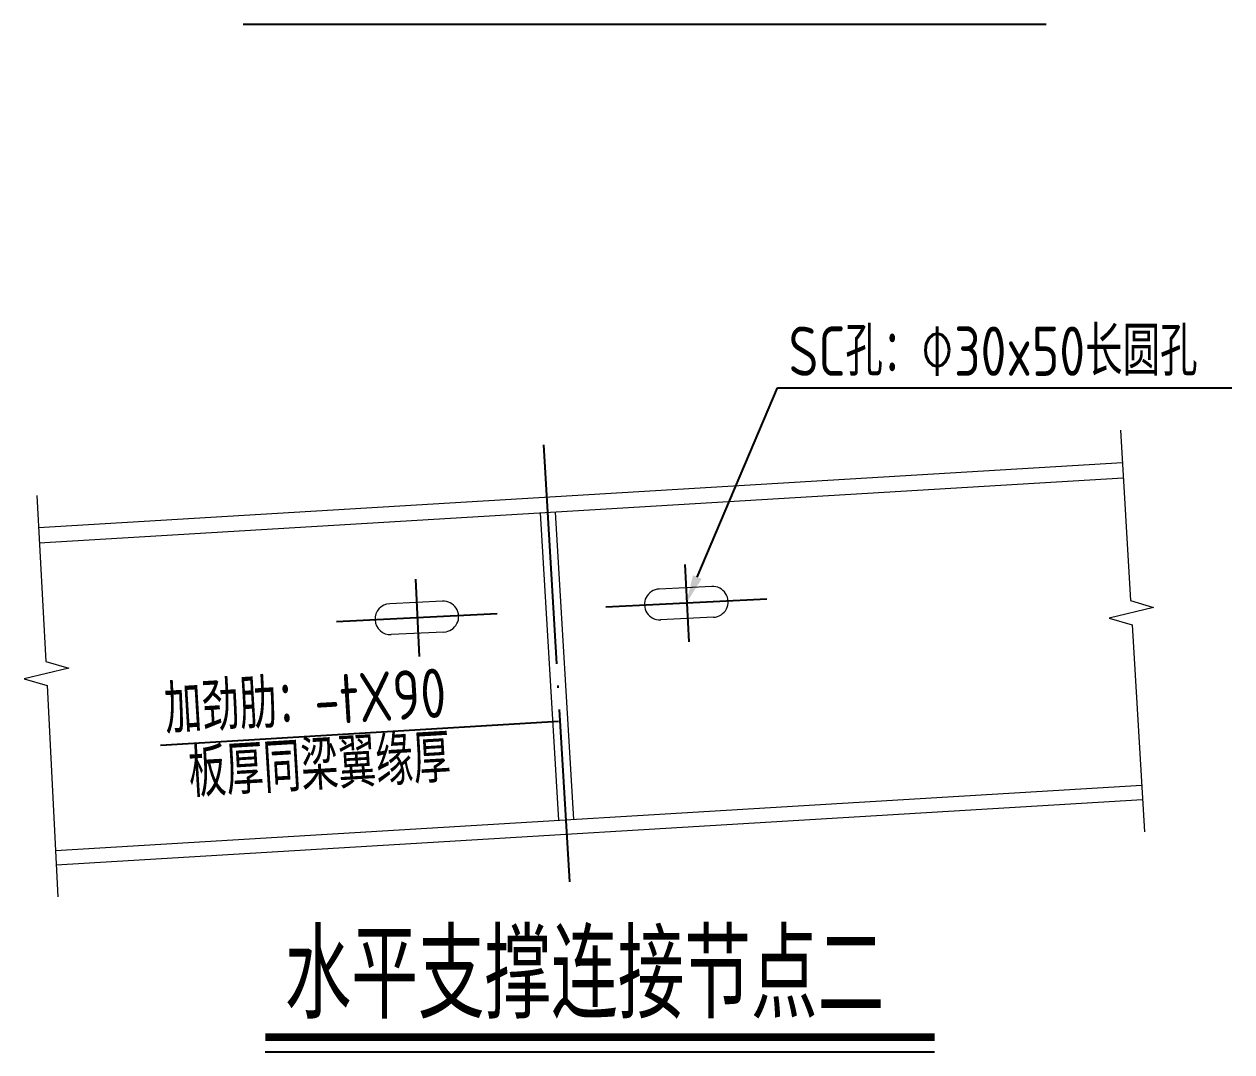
# Model space of a CAD drawing. Extents: x 9539573 to 9710259, y 1656270 to 2510207.
# Drawn here: x 9685515 to 9696538, y 2020319 to 2029697 of the extents above; entities that cross this region are included whole.
import ezdxf

# ---------------------------------------------------------------- set-up
doc = ezdxf.new("R2010")
doc.units = 0
doc.header["$LTSCALE"] = 1000
doc.header["$MEASUREMENT"] = 0
doc.linetypes.add('DOTE', pattern=[2.42, 2, -0.2, 0.02, -0.2])
doc.layers.get('0').update_dxf_attribs({"linetype": 'CONTINUOUS'})
for name, color, linetype in [('DOTE', 8, 'DOTE'), ('PUB_TEXT', 7, 'CONTINUOUS'), ('一般文字', 6, 'CONTINUOUS')]:
    doc.layers.add(name, color=color, linetype=linetype)
doc.layers.add('中线', color=3, linetype='CONTINUOUS', lineweight=18)
doc.styles.add('_HZTXT', font='atssdeng.shx', dxfattribs={"width": 0.8, "bigfont": 'atssdchn.shx'})
doc.styles.add('TSSD_DIMENSION', font='atssdeng.shx', dxfattribs={"width": 0.7, "bigfont": 'atssdchn.shx'})

msp = doc.modelspace()

# ---------------------------------------------------------------- linework, layer by layer
for p, q in [((9691659.2, 2024651.3), (9692391.9, 2026379.4)), ((9692391.9, 2026379.4), (9696538, 2026379.4))]:
    msp.add_line(p, q)
msp.add_solid([(9691698.9, 2024634.5), (9691558.2, 2024413.1), (9691619.5, 2024668.2)])
at = {"layer": 'DOTE'}
for p, q in [((9690256, 2025857.3), (9690491.1, 2021870.1)), ((9691583.7, 2024061.1), (9691548.5, 2024765.8)), ((9689124.5, 2023927.1), (9689089.3, 2024631.7)), ((9692292.2, 2024449.8), (9690824.3, 2024376.4)), ((9689833, 2024315.7), (9688365.1, 2024242.3))]:
    msp.add_line(p, q, dxfattribs=at)
at = {"layer": 'PUB_TEXT'}
msp.add_line((9686759.4, 2023117.3), (9690391.4, 2023335.2), dxfattribs=at)
at = {"layer": '一般文字', "color": 2}
for p, q in [((9687514.3, 2029696.9), (9694842.7, 2029696.9)), ((9687715.9, 2020318.9), (9693825, 2020318.9))]:
    msp.add_line(p, q, dxfattribs=at)
at = {"layer": '一般文字', "color": 2, "const_width": 72}
msp.add_lwpolyline([(9687715.9, 2020452.4), (9693825, 2020452.4)], dxfattribs=at)
at = {"layer": '中线'}
for p, q in [((9695521.1, 2025990.4), (9695614.4, 2024436.4)), ((9685645.8, 2025103.4), (9695538.7, 2025697)), ((9685653.5, 2024962.4), (9695547.2, 2025556)), ((9685629.8, 2025396.9), (9685712.4, 2023882.2)), ((9690224.2, 2025236.7), (9690392.4, 2022432.3)), ((9690360.6, 2025244.9), (9690528.9, 2022440.5)), ((9691792.1, 2024566.1), (9691310.5, 2024542)), ((9689332.9, 2024432), (9688851.3, 2024407.9)), ((9695614.4, 2024436.4), (9695824.3, 2024373.9)), ((9691806.1, 2024284.2), (9691324.6, 2024260.1)), ((9695824.3, 2024373.9), (9695417.8, 2024276.9)), ((9695417.8, 2024276.9), (9695627.6, 2024216.3)), ((9695627.6, 2024216.3), (9695740.9, 2022327.1)), ((9689347, 2024150.1), (9688865.4, 2024126)), ((9685712.4, 2023882.2), (9685922, 2023818.6)), ((9685922, 2023818.6), (9685515, 2023723.7)), ((9685515, 2023723.7), (9685724.4, 2023662)), ((9685724.4, 2023662), (9685823, 2021732)), ((9685799.8, 2022156.7), (9695715.4, 2022751.6)), ((9685807, 2022025.5), (9695723.3, 2022620.5))]:
    msp.add_line(p, q, dxfattribs=at)
for centre, major_axis, start_param, end_param in [((9691317.6, 2024401.1), (141.1, 0.5), 1.6173743, 4.758967), ((9691799.1, 2024425.1), (141.1, 0.1), -1.5217646, 1.6198281), ((9688858.4, 2024267), (141.1, 1.3), 1.6116109, 4.7532035), ((9689339.9, 2024291), (141.1, 1.3), -1.5299818, 1.6116109)]:
    msp.add_ellipse(centre, major_axis=major_axis, ratio=1, start_param=start_param, end_param=end_param, dxfattribs=at)

# ---------------------------------------------------------------- texts
at = {"layer": 'PUB_TEXT', "style": 'TSSD_DIMENSION', "width": 0.8}
msp.add_text('SC孔：%%13030x50长圆孔', height=450, dxfattribs=at).set_placement((9692492.7, 2026487.7))
for s, p in [('加劲肋：-tX90', (9686808.8, 2023218.8)), ('板厚同梁翼缘厚', (9687029.1, 2022639.1))]:
    msp.add_text(s, height=450, rotation=3.43363, dxfattribs=at).set_placement(p)
at = {"layer": '一般文字', "color": 2, "style": '_HZTXT', "width": 0.8}
msp.add_text('水平支撑连接节点二', height=800, dxfattribs=at).set_placement((9687892.9, 2020622.1))

doc.saveas('drawing.dxf')
